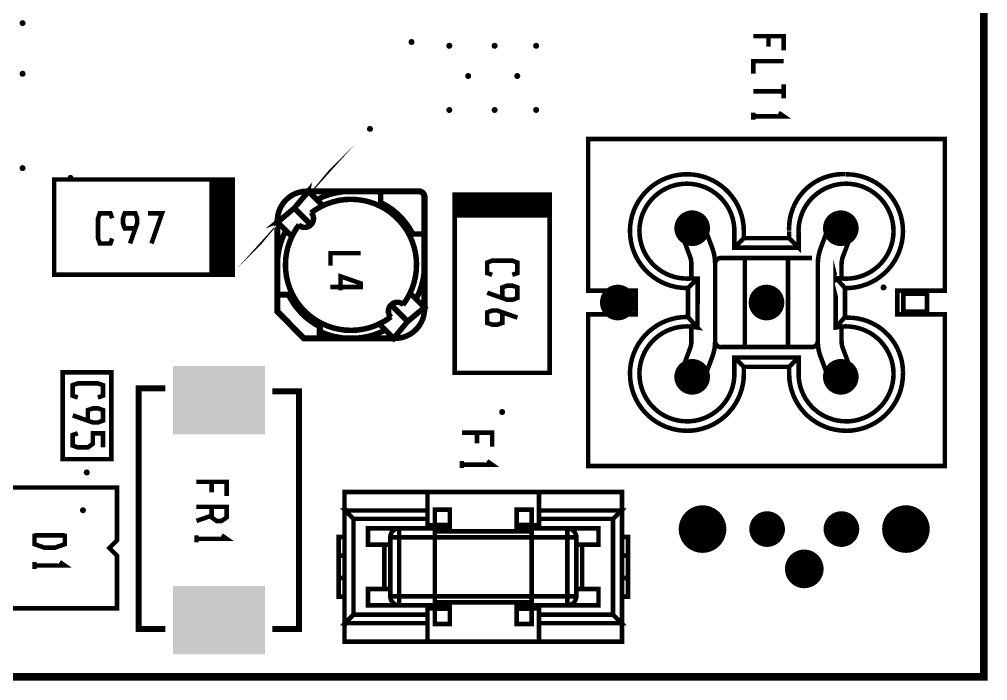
# Model space of a CAD drawing. Extents: x -3 to 440, y 331 to 583.
# Drawn here: x 104.61 to 137.18, y 342.48 to 364.72 of the extents above; entities that cross this region are included whole.
import ezdxf

# ---------------------------------------------------------------- set-up
doc = ezdxf.new("R2010")
doc.units = 0
doc.header["$MEASUREMENT"] = 0
doc.layers.get('0').update_dxf_attribs({"linetype": 'CONTINUOUS'})
for name, color, linetype in [('22-303-0_AST', 7, 'CONTINUOUS'), ('22-303-0_DRL', 1, 'CONTINUOUS'), ('THRUHOLE_NPT', 7, 'CONTINUOUS'), ('THRUHOLE_TAP', 1, 'CONTINUOUS')]:
    doc.layers.add(name, color=color, linetype=linetype)

# ---------------------------------------------------------------- blocks, each defined once
blk = doc.blocks.new('ROUND_107')
at = {"const_width": 0.0762}
blk.add_lwpolyline([(-0.0381, 0, 1), (0.0381, 0, 1)], format="xyb", close=True, dxfattribs=at)
blk = doc.blocks.new('RECTANGLE_25')
blk.add_solid([(1.5494, 1.14935), (1.5494, -1.14935), (-1.5494, 1.14935), (-1.5494, -1.14935)])
blk = doc.blocks.new('ROUND_30')
at = {"const_width": 0.6502399999999999}
blk.add_lwpolyline([(-0.32512, 0, 1), (0.32512, 0, 1)], format="xyb", close=True, dxfattribs=at)
blk = doc.blocks.new('ROUND_112')
at = {"const_width": 0.59944}
blk.add_lwpolyline([(-0.29972, 0, 1), (0.29972, 0, 1)], format="xyb", close=True, dxfattribs=at)
blk = doc.blocks.new('ROUND_114')
at = {"const_width": 0.8001}
blk.add_lwpolyline([(-0.40005, 0, 1), (0.40005, 0, 1)], format="xyb", close=True, dxfattribs=at)
blk = doc.blocks.new('ROUND_115')
at = {"const_width": 0.10033}
blk.add_lwpolyline([(-0.050164, 0, 1), (0.050164, 0, 1)], format="xyb", close=True, dxfattribs=at)
blk = doc.blocks.new('ROUND_117')
at = {"const_width": 0.10033}
blk.add_lwpolyline([(-0.050164, 0, 1), (0.050164, 0, 1)], format="xyb", close=True, dxfattribs=at)
blk = doc.blocks.new('ROUND_108')
at = {"const_width": 0.10033}
blk.add_lwpolyline([(-0.050164, 0, 1), (0.050164, 0, 1)], format="xyb", close=True, dxfattribs=at)
blk = doc.blocks.new('ROUND_85')
at = {"const_width": 0.8001}
blk.add_lwpolyline([(-0.40005, 0, 1), (0.40005, 0, 1)], format="xyb", close=True, dxfattribs=at)

msp = doc.modelspace()

# ---------------------------------------------------------------- linework, layer by layer
at = {"layer": '22-303-0_AST'}
for points, const_width in [([(117.5500432560365, 582.6056078465505), (117.5500432560365, 572.6056278465505), (122.5513032560365, 572.6056278465505), (122.5513032560365, 582.6056078465505), (137.0496232560365, 582.6056078465505), (137.0496232560365, 342.6060878465505), (-2.950096743963513, 342.6060878465505), (-2.950096743963513, 582.6056078465505), (117.5500432560365, 582.6056078465505)], 0.254), ([(129.3000832560365, 364.1554478465505), (130.3160832560365, 364.1554478465505), (130.3160832560365, 363.6804678465505)], 0.1524), ([(129.8080832560365, 363.7998478465505), (129.8080832560365, 364.1554478465505)], 0.1524), ([(129.3000832560365, 362.9006878465505), (129.3000832560365, 363.3172478465505), (130.3160832560365, 363.3172478465505)], 0.1524), ([(130.3160832560365, 362.0624878465505), (130.3160832560365, 362.5374678465505)], 0.1524), ([(129.3000832560365, 362.3012478465505), (130.3160832560365, 362.3012478465505)], 0.1524), ([(129.3000832560365, 361.3436678465505), (129.3000832560365, 361.5798878465505)], 0.1524), ([(129.3000832560365, 361.4630478465505), (130.3160832560365, 361.4630478465505), (130.1459032560365, 361.5798878465505)], 0.1524), ([(114.3318632560365, 358.9382878465505), (114.3293232560365, 358.9357478465505), (113.8594232560365, 358.3718678465505), (113.8721232560365, 358.3845678465505), (113.8492632560365, 358.3591678465505), (114.4055232560365, 357.8029078465505), (114.4309232560365, 357.8257678465505), (113.8721232560365, 358.3845678465505)], 0.1524), ([(123.7400232560365, 355.5981878465505), (125.3402232560365, 355.5981878465505), (125.3402232560365, 354.7980878465505), (123.7400232560365, 354.7980878465505), (123.7400232560365, 349.6977678465505), (135.7389832560365, 349.6977678465505), (135.7389832560365, 354.7980878465505), (134.1387832560365, 354.7980878465505), (134.1387832560365, 355.5981878465505), (135.7389832560365, 355.5981878465505), (135.7389832560365, 360.6959678465505), (123.7400232560365, 360.6959678465505), (123.7400232560365, 355.5981878465505)], 0.1524), ([(132.4065032560365, 359.5148678465505), (132.3226832560365, 359.5167938465505)], 0.1524), ([(111.7842432560365, 359.3370678465505), (105.7847632560365, 359.3370678465505), (105.7847632560365, 356.1366678465505), (111.7842432560365, 356.1366678465505), (111.7842432560365, 359.3370678465505)], 0.1524), ([(111.0832032560365, 356.1366678465505), (111.0832032560365, 359.3370678465505)], 0.1524), ([(111.1848032560365, 356.1366678465505), (111.1848032560365, 359.3370678465505)], 0.1524), ([(111.2838632560365, 356.1366678465505), (111.2838632560365, 359.3370678465505)], 0.1524), ([(111.3829232560365, 356.1366678465505), (111.3829232560365, 359.3370678465505)], 0.1524), ([(111.4845232560365, 356.1366678465505), (111.4845232560365, 359.3370678465505)], 0.1524), ([(111.5835832560365, 356.1366678465505), (111.5835832560365, 359.3370678465505)], 0.1524), ([(111.6851832560365, 356.1366678465505), (111.6851832560365, 359.3370678465505)], 0.1524), ([(111.7842432560365, 356.1366678465505), (111.7842432560365, 359.3370678465505)], 0.1524), ([(114.3090032560365, 358.9230478465505), (114.3140832560365, 358.9433678465505), (113.8467232560365, 358.3820278465505), (113.8594232560365, 358.3718678465505), (113.2955432560365, 357.9019678465505), (113.2930032560365, 357.8994278465505)], 0.1524), ([(113.7832232560365, 357.3863478465505), (113.2676032560365, 357.8994278465505), (113.8467232560365, 358.3820278465505), (113.8721232560365, 358.3617078465505), (114.3445632560365, 358.9281278465505), (114.3547232560365, 358.9560678465505)], 0.1524), ([(114.7890632560365, 358.4582278465505), (114.3344032560365, 358.9128878465505), (113.8721232560365, 358.3617078465505), (113.3184032560365, 357.8968878465505), (113.7730632560365, 357.4422278465505)], 0.1524), ([(113.8467232560365, 358.3820278465505), (114.3318632560365, 358.9636878465505), (114.8449432560365, 358.4506078465505), (114.8068432560365, 358.4302878465505)], 0.1524), ([(114.3547232560365, 358.9560678465505), (114.2861432560365, 358.9583898465505)], 0.1524), ([(114.3318632560365, 358.9382878465505), (114.2861432560365, 358.9382878465505)], 0.1524), ([(114.3090032560365, 358.9230478465505), (114.2861792560365, 358.9222478465505)], 0.1524), ([(118.0402632560365, 358.9128878465505), (114.3318632560365, 358.9128878465505), (114.3318632560365, 358.9662278465505), (118.0402632560365, 358.9662278465505)], 0.1524), ([(115.7644232560365, 358.9560678465505), (115.7618832560365, 358.9560658465505)], 0.1524), ([(115.7669632560365, 358.9230478465505), (115.7618832560365, 358.9230338465505)], 0.1524), ([(115.7669632560365, 358.9230478465505), (115.7644232560365, 358.9560678465505)], 0.1524), ([(118.0428032560365, 358.9560678465505), (116.7499432560365, 358.9560678465505), (116.7499432560365, 358.5598278465505), (116.7829632560365, 358.5598278465505), (116.7829632560365, 358.9230478465505), (118.0529632560365, 358.9230478465505)], 0.1524), ([(119.2493032560365, 358.8316078465505), (119.2493032560365, 352.8321278465505), (122.4497032560365, 352.8321278465505), (122.4497032560365, 358.8316078465505), (119.2493032560365, 358.8316078465505)], 0.1524), ([(122.4497032560365, 358.8316078465505), (119.2493032560365, 358.8316078465505)], 0.1524), ([(114.6061832560365, 358.6715878465505), (114.6214232560365, 358.6411078465505)], 0.1524), ([(116.7728032560365, 358.5750678465505), (116.7575632560365, 358.5445878465505)], 0.1524), ([(117.8319832560365, 357.4854078465505), (118.2561632560365, 357.4854078465505), (118.2561632560365, 358.7401678465505)], 0.1524), ([(118.2231432560365, 358.7554078465505), (118.2231432560365, 357.5184278465505), (117.8523032560365, 357.5184278465505)], 0.1524), ([(118.2663232560365, 358.7427078465505), (118.2663232560365, 355.0317678465505), (118.2129832560365, 355.0317678465505), (118.2129832560365, 358.7528678465505)], 0.1524), ([(118.2663232560365, 358.7401678465505), (118.2561632560365, 358.7401678465505)], 0.1524), ([(122.4497032560365, 358.7325478465505), (119.2493032560365, 358.7325478465505)], 0.1524), ([(122.4497032560365, 358.6309478465505), (119.2493032560365, 358.6309478465505)], 0.1524), ([(122.4497032560365, 358.5318878465505), (119.2493032560365, 358.5318878465505)], 0.1524), ([(107.7354832560365, 357.3507878465505), (107.6745232560365, 357.1831478465505), (107.3189232560365, 357.1831478465505), (107.2605032560365, 357.3507878465505), (107.2605032560365, 358.0289678465505), (107.3189232560365, 358.1991478465505), (107.6745232560365, 358.1991478465505), (107.7354832560365, 358.0289678465505)], 0.1524), ([(108.5127232560365, 357.6911478465505), (108.1571232560365, 357.6911478465505), (108.0987032560365, 357.8587878465505), (108.0987032560365, 358.0289678465505), (108.1571232560365, 358.1991478465505), (108.5127232560365, 358.1991478465505), (108.5736832560365, 358.0289678465505), (108.5736832560365, 357.8587878465505), (108.3349232560365, 357.1831478465505)], 0.1524), ([(109.0562832560365, 357.1831478465505), (109.4118832560365, 358.1991478465505), (108.9369032560365, 358.1991478465505)], 0.1524), ([(113.2752232560365, 357.8765678465505), (113.3031632560365, 357.8867278465505), (113.8695832560365, 358.3591678465505), (113.8492632560365, 358.3845678465505), (113.2879232560365, 357.9172078465505), (113.3082432560365, 357.9248278465505)], 0.1524), ([(114.4436232560365, 358.2296278465505), (114.4182232560365, 358.2093078465505)], 0.1524), ([(114.4233032560365, 358.2321678465505), (114.4410832560365, 358.2067678465505)], 0.1524), ([(122.4497032560365, 358.4328278465505), (119.2493032560365, 358.4328278465505)], 0.1524), ([(122.4497032560365, 358.3312278465505), (119.2493032560365, 358.3312278465505)], 0.1524), ([(122.4497032560365, 358.2321678465505), (119.2493032560365, 358.2321678465505)], 0.1524), ([(122.4497032560365, 358.1331078465505), (119.2493032560365, 358.1331078465505)], 0.1524), ([(113.3184032560365, 354.9047678465505), (113.3184032560365, 357.8994278465505), (113.2650632560365, 357.8994278465505), (113.2650632560365, 354.8844478465505)], 0.1524), ([(113.2726832560365, 357.9451478465505), (113.2750052560365, 357.8765538465505)], 0.1524), ([(113.2904632560365, 357.9451478465505), (113.2915132560365, 357.8993598465505)], 0.1524), ([(113.3082432560365, 357.9451478465505), (113.3084512560365, 357.9248338465505)], 0.1524), ([(113.9991232560365, 357.8105278465505), (114.0245232560365, 357.7902078465505)], 0.1524), ([(114.0016632560365, 357.7876678465505), (114.0219832560365, 357.8130678465505)], 0.1524), ([(127.6135232560365, 357.8359278465505), (127.9183232560365, 357.0231278465505)], 0.1524), ([(131.8654832560365, 357.8359278465505), (131.5606832560365, 357.0231278465505)], 0.1524), ([(113.2752232560365, 356.4668678465505), (113.3082432560365, 356.4643278465505), (113.3184032560365, 356.7107078465505), (113.3311032560365, 356.8072278465505), (113.3387232560365, 356.8554878465505), (113.3641232560365, 356.9951878465505), (113.3742832560365, 357.0409078465505), (113.3869832560365, 357.0866278465505), (113.4123832560365, 357.1780678465505), (113.4276232560365, 357.2237878465505), (113.4403232560365, 357.2669678465505), (113.4733432560365, 357.3558678465505), (113.4911232560365, 357.3990478465505), (113.5292232560365, 357.4854078465505), (113.5901832560365, 357.6098678465505), (113.5597032560365, 357.6251078465505), (113.4987432560365, 357.4981078465505), (113.4784232560365, 357.4549278465505), (113.4606432560365, 357.4117478465505), (113.4098432560365, 357.2796678465505), (113.3946032560365, 357.2339478465505), (113.3819032560365, 357.1882278465505), (113.3666632560365, 357.1425078465505), (113.3539632560365, 357.0967878465505), (113.3057032560365, 356.8580278465505), (113.2980832560365, 356.8097678465505), (113.2879232560365, 356.7132478465505), (113.2752232560365, 356.4668678465505)], 0.1524), ([(127.1690232560365, 356.7411878465505), (126.8642232560365, 357.5565278465505)], 0.1524), ([(128.6600032560365, 357.5971678465505), (128.6600032560365, 357.0434478465505), (130.8190032560365, 357.0434478465505)], 0.1524), ([(128.9775032560365, 357.5971678465505), (128.9775032560365, 357.3609478465505)], 0.1524), ([(130.4989632560365, 357.6936878465505), (130.5008892560365, 357.6098398465505)], 0.1524), ([(130.5015032560365, 357.5971678465505), (130.5015032560365, 357.3609478465505), (130.8190032560365, 357.0434478465505), (130.8190032560365, 357.5971678465505)], 0.1524), ([(132.3099832560365, 356.7411878465505), (132.6147832560365, 357.5565278465505)], 0.1524), ([(130.5015032560365, 357.3609478465505), (128.9775032560365, 357.3609478465505), (128.6600032560365, 357.0434478465505)], 0.1524), ([(115.0760832560365, 356.4414678465505), (115.0760832560365, 356.8580278465505), (116.0920832560365, 356.8580278465505)], 0.1524), ([(120.5142232560365, 356.1290478465505), (120.3465832560365, 356.1874678465505), (120.3465832560365, 356.5430678465505), (120.5142232560365, 356.6040278465505), (121.1924032560365, 356.6040278465505), (121.3625832560365, 356.5430678465505), (121.3625832560365, 356.1874678465505), (121.1924032560365, 356.1290478465505)], 0.1524), ([(127.2122032560365, 356.0071278465505), (127.2122032560365, 356.4973478465505)], 0.1524), ([(128.0123032560365, 353.8963878465505), (128.0123032560365, 356.4973478465505)], 0.1524), ([(128.2129632560365, 353.6982678465505), (130.4634032560365, 353.6982678465505), (130.4634032560365, 356.6980078465505), (131.2660432560365, 356.6980078465505)], 0.1524), ([(128.2129632560365, 356.6980078465505), (129.0130632560365, 356.6980078465505), (130.4634032560365, 356.6980078465505)], 0.1524), ([(129.0130632560365, 356.6980078465505), (129.0130632560365, 356.4973478465505), (129.0130632560365, 353.8963878465505), (129.0130632560365, 353.6982678465505)], 0.1524), ([(131.4641632560365, 356.4973478465505), (131.4641632560365, 353.8963878465505)], 0.1524), ([(132.2642632560365, 356.0071278465505), (132.1017032560365, 356.0096678465505), (132.0763032560365, 355.9842678465505), (132.0636032560365, 356.0350678465505), (132.0636032560365, 354.3561278465505), (132.2642632560365, 354.3866078465505)], 0.1524), ([(132.2642632560365, 356.0071278465505), (132.2642632560365, 356.4973478465505)], 0.1524), ([(118.2561632560365, 356.4643278465505), (118.2231432560365, 356.4668678465505), (118.2231432560365, 356.4617878465505)], 0.1524), ([(115.4139032560365, 355.6032678465505), (115.4139032560365, 356.0782478465505), (116.0920832560365, 355.8420278465505), (116.0920832560365, 355.7226478465505), (115.0760832560365, 355.7226478465505)], 0.1524), ([(127.0979032560365, 354.7117278465505), (127.0979032560365, 355.6820078465505), (127.3773032560365, 355.9614078465505)], 0.1524), ([(127.4154032560365, 354.3561278465505), (127.4281032560365, 356.0071278465505), (127.2122032560365, 356.0071278465505)], 0.1524), ([(132.0636032560365, 354.3561278465505), (132.3811032560365, 354.7117278465505), (132.3811032560365, 355.6820078465505), (132.0636032560365, 356.0401478465505)], 0.1524), ([(117.7481632560365, 355.5448478465505), (118.2637832560365, 355.0317678465505), (117.6821232560365, 354.5466278465505), (117.1995232560365, 353.9675078465505), (116.6864432560365, 354.4831278465505)], 0.1524), ([(120.8545832560365, 355.3492678465505), (120.8545832560365, 355.7048678465505), (121.0222232560365, 355.7658278465505), (121.1924032560365, 355.7658278465505), (121.3625832560365, 355.7048678465505), (121.3625832560365, 355.3492678465505), (121.1924032560365, 355.2908478465505), (121.0222232560365, 355.2908478465505), (120.3465832560365, 355.5270678465505)], 0.1524), ([(124.4385232560365, 355.4965878465505), (124.4385232560365, 355.5981878465505)], 0.1524), ([(132.3811032560365, 355.6820078465505), (132.4141232560365, 355.6817238465505)], 0.1524), ([(135.0404832560365, 355.5981878465505), (135.0404832560365, 355.4965878465505)], 0.1524), ([(113.6740032560365, 355.4381678465505), (113.6740032560365, 355.4889678465505), (113.2650632560365, 355.4889678465505), (113.2650632560365, 354.8844478465505), (114.1693032560365, 353.9649678465505), (114.7433432560365, 353.9649678465505), (114.7433432560365, 354.4120078465505), (114.6747632560365, 354.4475678465505), (114.6214232560365, 354.4780478465505), (114.4690232560365, 354.5745678465505), (114.4207632560365, 354.6075878465505), (114.2785232560365, 354.7193478465505), (114.2328032560365, 354.7599878465505), (114.1896232560365, 354.8006278465505), (114.1464432560365, 354.8412678465505), (114.1032632560365, 354.8844478465505), (114.0626232560365, 354.9276278465505), (114.0245232560365, 354.9733478465505), (113.9483232560365, 355.0647878465505), (113.9127632560365, 355.1130478465505), (113.7806832560365, 355.3162478465505), (113.7502032560365, 355.3670478465505), (113.7222632560365, 355.4203878465505), (113.6968632560365, 355.4762678465505), (113.6486032560365, 355.4534078465505), (113.7070232560365, 355.3416478465505), (113.7375032560365, 355.2883078465505), (113.8721232560365, 355.0825678465505), (113.9076832560365, 355.0343078465505), (114.1108832560365, 354.8031678465505), (114.1540632560365, 354.7625278465505), (114.1997832560365, 354.7193478465505), (114.2455032560365, 354.6787078465505), (114.2937632560365, 354.6406078465505), (114.3394832560365, 354.6025078465505), (114.4918832560365, 354.4958278465505), (114.5426832560365, 354.4628078465505), (114.5960232560365, 354.4323278465505), (114.6493632560365, 354.4018478465505), (114.6900032560365, 354.3815278465505), (114.6900032560365, 354.0157678465505), (114.1921632560365, 354.0157678465505), (113.3184032560365, 354.9047678465505), (113.3184032560365, 355.4381678465505), (113.6740032560365, 355.4381678465505)], 0.1524), ([(116.7423232560365, 354.4729678465505), (117.1969832560365, 354.0183078465505), (117.6618032560365, 354.5720278465505), (118.2129832560365, 355.0343078465505), (117.7583232560365, 355.4889678465505)], 0.1524), ([(117.9386632560365, 355.3162478465505), (117.9691432560365, 355.3010078465505)], 0.1524), ([(124.3394632560365, 355.4965878465505), (125.1395632560365, 355.4965878465505), (125.1395632560365, 354.8971478465505), (124.3394632560365, 354.8971478465505), (124.3394632560365, 355.4965878465505)], 0.1524), ([(134.3394432560365, 355.4965878465505), (135.1395432560365, 355.4965878465505), (135.1395432560365, 354.8971478465505), (134.3394432560365, 354.8971478465505), (134.3394432560365, 355.4965878465505)], 0.1524), ([(117.1258632560365, 355.1308278465505), (117.1004632560365, 355.1054278465505), (117.6592632560365, 354.5466278465505), (117.6846632560365, 354.5720278465505), (117.1258632560365, 355.1308278465505)], 0.1524), ([(117.1995232560365, 353.9929078465505), (117.2020632560365, 353.9979878465505), (117.6719632560365, 354.5593278465505), (118.2358432560365, 355.0317678465505), (118.2383832560365, 355.0317678465505), (118.2434632560365, 355.0165278465505), (118.2231432560365, 355.0089078465505)], 0.1524), ([(118.2536232560365, 355.0546278465505), (118.2256832560365, 355.0470078465505), (117.6592632560365, 354.5745678465505), (117.6821232560365, 354.5466278465505), (118.2434632560365, 355.0165278465505)], 0.1524), ([(118.2231432560365, 354.9860478465505), (118.2228772560365, 355.0089018465505)], 0.1524), ([(118.2383832560365, 354.9860478465505), (118.2373332560365, 355.0317198465505)], 0.1524), ([(118.2561632560365, 354.9885878465505), (118.2540072560365, 355.0546538465505)], 0.1524), ([(120.8545832560365, 354.8666678465505), (120.8545832560365, 354.5110678465505), (120.6844032560365, 354.4526478465505), (120.5142232560365, 354.4526478465505), (120.3465832560365, 354.5110678465505), (120.3465832560365, 354.8666678465505), (120.5142232560365, 354.9276278465505), (120.6844032560365, 354.9276278465505), (121.3625832560365, 354.6888678465505)], 0.1524), ([(124.4385232560365, 354.7980878465505), (124.4385232560365, 354.8971478465505)], 0.1524), ([(135.0404832560365, 354.8971478465505), (135.0404832560365, 354.7980878465505)], 0.1524), ([(117.1131632560365, 354.7218878465505), (117.0877632560365, 354.7015678465505), (117.0750632560365, 354.7142678465505)], 0.1524), ([(117.0750632560365, 354.7142678465505), (117.0877632560365, 354.7015678465505)], 0.1524), ([(117.0903032560365, 354.7244278465505), (117.1106232560365, 354.6990278465505)], 0.1524), ([(117.2249232560365, 354.0081478465505), (117.6846632560365, 354.5491678465505), (117.6592632560365, 354.5720278465505), (117.1868232560365, 354.0056078465505), (117.1741232560365, 353.9776678465505)], 0.1524), ([(127.0979032560365, 354.7117278465505), (127.0623792560365, 354.7107398465505)], 0.1524), ([(127.0979032560365, 354.7117278465505), (127.4154032560365, 354.3561278465505), (127.2122032560365, 354.3866078465505), (127.2122032560365, 353.8963878465505)], 0.1524), ([(132.4852432560365, 354.6888678465505), (132.4065732560365, 354.6871898465505)], 0.1524), ([(116.9252032560365, 354.2596078465505), (116.9099632560365, 354.2900878465505), (116.7855032560365, 354.2291278465505), (116.7423232560365, 354.2088078465505), (116.6991432560365, 354.1910278465505), (116.6559632560365, 354.1732478465505), (116.6127832560365, 354.1580078465505), (116.5670632560365, 354.1402278465505), (116.5238832560365, 354.1275278465505), (116.4781632560365, 354.1122878465505), (116.4324432560365, 354.0995878465505), (116.3867232560365, 354.0868878465505), (116.3410032560365, 354.0741878465505), (116.2952832560365, 354.0640278465505), (116.1530432560365, 354.0386278465505), (116.1073232560365, 354.0310078465505), (116.0590632560365, 354.0259278465505), (116.0108032560365, 354.0183078465505), (115.7644232560365, 354.0081478465505), (115.6323432560365, 354.0106878465505), (115.5434432560365, 354.0183078465505), (115.5002632560365, 354.0208478465505), (115.4570832560365, 354.0259278465505), (115.2030832560365, 354.0716478465505), (115.1599032560365, 354.0818078465505), (115.1192632560365, 354.0945078465505), (114.9567032560365, 354.1427678465505), (114.9160632560365, 354.1580078465505), (114.8779632560365, 354.1732478465505), (114.8398632560365, 354.1884878465505), (114.7230232560365, 354.2392878465505), (114.7103232560365, 354.2088078465505), (114.7484232560365, 354.1910278465505), (114.8271632560365, 354.1580078465505), (114.8652632560365, 354.1427678465505), (114.9059032560365, 354.1275278465505), (114.9465432560365, 354.1122878465505), (115.1116432560365, 354.0614878465505), (115.1522832560365, 354.0513278465505), (115.1954632560365, 354.0411678465505), (115.2386432560365, 354.0310078465505), (115.2792832560365, 354.0208478465505), (115.3656432560365, 354.0056078465505), (115.4088232560365, 354.0005278465505), (115.4545432560365, 353.9929078465505), (115.4977232560365, 353.9878278465505), (115.5409032560365, 353.9852878465505), (115.6298032560365, 353.9776678465505), (115.7669632560365, 353.9751278465505), (116.0133432560365, 353.9878278465505), (116.0616032560365, 353.9929078465505), (116.1124032560365, 353.9979878465505), (116.1606632560365, 354.0056078465505), (116.3968832560365, 354.0538678465505), (116.4426032560365, 354.0665678465505), (116.4883232560365, 354.0818078465505), (116.5340432560365, 354.0945078465505), (116.5797632560365, 354.1097478465505), (116.7118432560365, 354.1605478465505), (116.7550232560365, 354.1783278465505), (116.7982032560365, 354.1986478465505), (116.9252032560365, 354.2596078465505)], 0.1524), ([(127.2680832560365, 354.3815278465505), (127.2123112560365, 354.3877738465505)], 0.1524), ([(132.2642632560365, 354.3866078465505), (132.2110292560365, 354.3806898465505)], 0.1524), ([(132.2642632560365, 353.8963878465505), (132.2642632560365, 354.3866078465505)], 0.1524), ([(114.1921632560365, 354.0157678465505), (117.1995232560365, 354.0157678465505), (117.1995232560365, 353.9649678465505), (114.1693032560365, 353.9649678465505)], 0.1524), ([(117.1741232560365, 353.9776678465505), (117.2427032560365, 353.9753458465505)], 0.1524), ([(117.1995232560365, 353.9929078465505), (117.2452432560365, 353.9918578465505)], 0.1524), ([(117.2249232560365, 354.0081478465505), (117.2452432560365, 354.0079378465505)], 0.1524), ([(127.1690232560365, 353.6525478465505), (126.8642232560365, 352.8372078465505)], 0.1524), ([(131.2660432560365, 353.6982678465505), (130.4634032560365, 353.6982678465505)], 0.1524), ([(132.6147832560365, 352.8372078465505), (132.3099832560365, 353.6525478465505)], 0.1524), ([(127.6135232560365, 352.5578078465505), (127.9183232560365, 353.3731478465505)], 0.1524), ([(130.8190032560365, 352.7965678465505), (130.8190032560365, 353.3502878465505), (128.6600032560365, 353.3502878465505), (128.6600032560365, 352.7965678465505)], 0.1524), ([(128.9775032560365, 353.0327878465505), (128.6600032560365, 353.3502878465505)], 0.1524), ([(130.8190032560365, 353.3502878465505), (130.5015032560365, 353.0327878465505)], 0.1524), ([(131.5606832560365, 353.3731478465505), (131.8654832560365, 352.5578078465505)], 0.1524), ([(130.5015032560365, 352.7965678465505), (130.5015032560365, 353.0327878465505), (128.9775032560365, 353.0327878465505), (128.9775032560365, 352.7965678465505)], 0.1524), ([(107.7050032560365, 349.9263678465505), (107.7050032560365, 352.8473678465505), (106.0667032560365, 352.8473678465505), (106.0667032560365, 349.9263678465505), (107.7050032560365, 349.9263678465505)], 0.1524), ([(134.3292832560365, 352.7965678465505), (134.3273912560365, 352.8447298465505)], 0.1524), ([(106.5772432560365, 352.0015478465505), (106.4070632560365, 352.0625078465505), (106.4070632560365, 352.4181078465505), (106.5772432560365, 352.4765278465505), (107.2554232560365, 352.4765278465505), (107.4230632560365, 352.4181078465505), (107.4230632560365, 352.0625078465505), (107.2554232560365, 352.0015478465505)], 0.1524), ([(109.5261832560365, 344.2164478465505), (108.6270232560365, 344.2164478465505), (108.6270232560365, 352.3088878465505), (109.5261832560365, 352.3088878465505)], 0.20066), ([(113.1228232560365, 352.2072878465505), (114.0219832560365, 352.2072878465505), (114.0219832560365, 344.2164478465505), (113.1228232560365, 344.2164478465505)], 0.20066), ([(106.9150632560365, 351.2243078465505), (106.9150632560365, 351.5799078465505), (107.0852432560365, 351.6383278465505), (107.2554232560365, 351.6383278465505), (107.4230632560365, 351.5799078465505), (107.4230632560365, 351.2243078465505), (107.2554232560365, 351.1633478465505), (107.0852432560365, 351.1633478465505), (106.4070632560365, 351.4021078465505)], 0.1524), ([(106.5772432560365, 350.8001278465505), (106.4070632560365, 350.7417078465505), (106.4070632560365, 350.3861078465505), (106.5772432560365, 350.3251478465505), (106.9150632560365, 350.3251478465505), (107.0852432560365, 350.4445278465505), (107.0852432560365, 350.8001278465505), (107.4230632560365, 350.8001278465505), (107.4230632560365, 350.3251478465505)], 0.1524), ([(119.4956832560365, 350.8204478465505), (120.5116832560365, 350.8204478465505), (120.5116832560365, 350.3454678465505)], 0.1524), ([(120.0036832560365, 350.4648478465505), (120.0036832560365, 350.8204478465505)], 0.1524), ([(119.4956832560365, 349.6266478465505), (119.4956832560365, 349.8628678465505)], 0.1524), ([(119.4956832560365, 349.7434878465505), (120.5116832560365, 349.7434878465505), (120.3415032560365, 349.8628678465505)], 0.1524), ([(110.5701232560365, 349.1643678465505), (111.5861232560365, 349.1643678465505), (111.5861232560365, 348.6893878465505)], 0.1524), ([(111.0781232560365, 348.8087678465505), (111.0781232560365, 349.1643678465505)], 0.1524), ([(103.3235032560365, 348.9738678465505), (107.8955032560365, 348.9738678465505), (107.8955032560365, 347.1958678465505), (107.6415032560365, 346.9418678465505), (107.8955032560365, 346.6878678465505), (107.8955032560365, 344.9098678465505), (103.3235032560365, 344.9098678465505), (103.3235032560365, 348.9738678465505)], 0.1524), ([(118.3399832560365, 344.4120278465505), (118.3399832560365, 343.7922678465505), (115.5485232560365, 343.7922678465505), (115.5485232560365, 344.3790078465505), (115.5485232560365, 348.2372678465505), (115.5485232560365, 348.8214678465505), (118.3399832560365, 348.8214678465505)], 0.1524), ([(122.0890232560365, 348.8214678465505), (122.0890232560365, 348.2017078465505), (124.8627032560365, 348.2017078465505), (124.5782232560365, 347.9197678465505), (124.5782232560365, 344.6965078465505), (124.8627032560365, 344.4120278465505), (122.0890232560365, 344.4120278465505), (122.0890232560365, 343.7922678465505), (124.8804832560365, 343.7922678465505), (124.8804832560365, 344.3790078465505), (124.8804832560365, 348.2372678465505), (124.8804832560365, 348.8214678465505), (122.0890232560365, 348.8214678465505), (118.3399832560365, 348.8214678465505), (118.3399832560365, 348.2017078465505), (118.3399832560365, 347.9197678465505), (118.3399832560365, 347.6022678465505), (118.5863632560365, 347.6022678465505), (118.8479832560365, 347.6022678465505), (119.0892832560365, 347.6022678465505), (119.0892832560365, 347.7013278465505), (118.8479832560365, 347.7013278465505), (118.3399832560365, 347.7013278465505)], 0.1524), ([(111.0781232560365, 348.3261678465505), (111.0781232560365, 347.9705678465505), (111.2457632560365, 347.8511878465505), (111.4159432560365, 347.8511878465505), (111.5861232560365, 347.9705678465505), (111.5861232560365, 348.3261678465505), (110.5701232560365, 348.3261678465505)], 0.1524), ([(111.0781232560365, 348.0289878465505), (110.5701232560365, 347.8511878465505)], 0.1524), ([(115.8482432560365, 347.9197678465505), (115.5663032560365, 348.2017078465505), (118.3399832560365, 348.2017078465505)], 0.1524), ([(115.5663032560365, 348.2017078465505), (115.5637632560365, 348.2042478465505), (115.5637632560365, 348.2067878465505), (115.5612232560365, 348.2067878465505), (115.5612232560365, 348.2093278465505), (115.5586832560365, 348.2093278465505), (115.5586832560365, 348.2118678465505), (115.5561432560365, 348.2118678465505), (115.5561432560365, 348.2144078465505), (115.5561432560365, 348.2169478465505), (115.5536032560365, 348.2169478465505), (115.5536032560365, 348.2194878465505), (115.5536032560365, 348.2220278465505), (115.5510632560365, 348.2220278465505), (115.5510632560365, 348.2245678465505), (115.5510632560365, 348.2271078465505), (115.5510632560365, 348.2296478465505), (115.5485232560365, 348.2296478465505), (115.5485232560365, 348.2321878465505), (115.5485232560365, 348.2347278465505), (115.5485232560365, 348.2372678465505)], 0.1524), ([(119.0892832560365, 347.7165678465505), (119.0892832560365, 348.2271078465505), (118.5863632560365, 348.2271078465505), (118.5863632560365, 347.7165678465505), (118.5863632560365, 347.7013278465505), (118.5863632560365, 347.7165678465505), (119.0892832560365, 347.7165678465505), (119.0892832560365, 347.7013278465505)], 0.1524), ([(121.3397232560365, 347.7165678465505), (121.8426432560365, 347.7165678465505), (121.8426432560365, 348.2271078465505), (121.3397232560365, 348.2271078465505), (121.3397232560365, 347.7165678465505), (121.3397232560365, 347.7013278465505), (121.5810232560365, 347.7013278465505), (121.5810232560365, 347.6022678465505), (121.3397232560365, 347.6022678465505), (121.3397232560365, 347.7013278465505)], 0.1524), ([(122.0890232560365, 348.2017078465505), (122.0890232560365, 347.9197678465505), (124.5782232560365, 347.9197678465505)], 0.1524), ([(124.8804832560365, 348.2372678465505), (124.8804832560365, 348.2347278465505), (124.8779432560365, 348.2347278465505), (124.8779432560365, 348.2321878465505), (124.8779432560365, 348.2296478465505), (124.8779432560365, 348.2271078465505), (124.8779432560365, 348.2245678465505), (124.8779432560365, 348.2220278465505), (124.8754032560365, 348.2220278465505), (124.8754032560365, 348.2194878465505), (124.8754032560365, 348.2169478465505), (124.8728632560365, 348.2169478465505), (124.8728632560365, 348.2144078465505), (124.8728632560365, 348.2118678465505), (124.8703232560365, 348.2118678465505), (124.8703232560365, 348.2093278465505), (124.8677832560365, 348.2093278465505), (124.8677832560365, 348.2067878465505), (124.8652432560365, 348.2067878465505), (124.8652432560365, 348.2042478465505), (124.8627032560365, 348.2042478465505), (124.8627032560365, 348.2017078465505)], 0.1524), ([(118.3399832560365, 345.0114678465505), (118.3399832560365, 344.6965078465505), (115.8482432560365, 344.6965078465505), (115.8482432560365, 347.9197678465505), (118.3399832560365, 347.9197678465505)], 0.1524), ([(118.8479832560365, 347.6022678465505), (118.8479832560365, 347.7013278465505)], 0.1524), ([(122.0890232560365, 347.7013278465505), (121.5810232560365, 347.7013278465505)], 0.1524), ([(121.8426432560365, 347.7165678465505), (121.8426432560365, 347.7013278465505)], 0.1524), ([(122.0890232560365, 347.6022678465505), (122.0890232560365, 347.9197678465505)], 0.1524), ([(105.1243632560365, 347.4244678465505), (105.1243632560365, 347.0688678465505), (105.4621832560365, 346.9494878465505), (105.8025432560365, 346.9494878465505), (106.1403632560365, 347.0688678465505), (106.1403632560365, 347.4244678465505)], 0.1524), ([(118.3399832560365, 347.6022678465505), (116.3410032560365, 347.6022678465505), (116.3410032560365, 347.0510878465505), (116.8871032560365, 347.0510878465505), (117.0877632560365, 347.0510878465505), (117.0877632560365, 347.3025478465505)], 0.1524), ([(117.3874832560365, 347.6022678465505), (117.3874832560365, 347.3025478465505), (117.0877632560365, 347.3025478465505)], 0.1524), ([(123.3412432560365, 347.0510878465505), (123.3412432560365, 347.3025478465505), (123.0415232560365, 347.3025478465505), (121.8426432560365, 347.3025478465505), (118.5863632560365, 347.3025478465505), (118.5863632560365, 345.3137278465505), (117.3874832560365, 345.3137278465505), (117.3874832560365, 347.3025478465505), (118.5863632560365, 347.3025478465505), (118.5863632560365, 347.6022678465505)], 0.1524), ([(118.5863632560365, 347.5006678465505), (121.8426432560365, 347.5006678465505)], 0.1524), ([(123.0415232560365, 345.0114678465505), (123.0415232560365, 345.3137278465505), (121.8426432560365, 345.3137278465505), (121.8426432560365, 347.3025478465505), (121.8426432560365, 347.6022678465505), (121.5810232560365, 347.6022678465505)], 0.1524), ([(123.5419032560365, 347.0510878465505), (124.0880032560365, 347.0510878465505), (124.0880032560365, 347.6022678465505), (122.0890232560365, 347.6022678465505), (121.8426432560365, 347.6022678465505)], 0.1524), ([(123.3412432560365, 345.3137278465505), (123.0415232560365, 345.3137278465505), (123.0415232560365, 347.3025478465505), (123.0415232560365, 347.6022678465505)], 0.1524), ([(105.1243632560365, 347.3660478465505), (106.1403632560365, 347.3660478465505)], 0.1524), ([(110.5701232560365, 347.1323678465505), (110.5701232560365, 347.3685878465505)], 0.1524), ([(110.5701232560365, 347.2492078465505), (111.5861232560365, 347.2492078465505), (111.4159432560365, 347.3685878465505)], 0.1524), ([(115.5485232560365, 345.9334878465505), (115.3504032560365, 345.9334878465505), (115.3504032560365, 346.6827878465505), (115.3504032560365, 347.3076278465505), (115.5485232560365, 347.3076278465505)], 0.1524), ([(116.8871032560365, 347.0510878465505), (116.8871032560365, 345.5626478465505)], 0.1524), ([(117.0877632560365, 347.0510878465505), (117.0877632560365, 345.5626478465505)], 0.1524), ([(123.3412432560365, 345.5626478465505), (123.5419032560365, 345.5626478465505), (123.5419032560365, 347.0510878465505), (123.3412432560365, 347.0510878465505), (123.3412432560365, 345.5626478465505), (123.3412432560365, 345.3137278465505)], 0.1524), ([(124.8804832560365, 347.3076278465505), (125.0786032560365, 347.3076278465505), (125.0786032560365, 346.6827878465505), (125.0786032560365, 345.9334878465505), (125.0786032560365, 345.3061078465505), (124.8804832560365, 345.3061078465505)], 0.1524), ([(105.1243632560365, 346.2306678465505), (105.1243632560365, 346.4668878465505)], 0.1524), ([(105.1243632560365, 346.3500478465505), (106.1403632560365, 346.3500478465505), (105.9701832560365, 346.4668878465505)], 0.1524), ([(115.5485232560365, 346.6827878465505), (115.3504032560365, 346.6827878465505)], 0.1524), ([(125.0786032560365, 346.6827878465505), (124.8804832560365, 346.6827878465505)], 0.1524), ([(115.3504032560365, 345.9334878465505), (115.3504032560365, 345.3061078465505), (115.5485232560365, 345.3061078465505)], 0.1524), ([(124.8804832560365, 345.9334878465505), (125.0786032560365, 345.9334878465505)], 0.1524), ([(117.0877632560365, 345.3137278465505), (117.0877632560365, 345.5626478465505), (116.8871032560365, 345.5626478465505), (116.3410032560365, 345.5626478465505), (116.3410032560365, 345.0114678465505), (118.3399832560365, 345.0114678465505), (118.5863632560365, 345.0114678465505)], 0.1524), ([(122.0890232560365, 345.0114678465505), (124.0880032560365, 345.0114678465505), (124.0880032560365, 345.5626478465505), (123.5419032560365, 345.5626478465505)], 0.1524), ([(117.0877632560365, 345.3137278465505), (117.3874832560365, 345.3137278465505), (117.3874832560365, 345.0114678465505)], 0.1524), ([(121.5810232560365, 345.0114678465505), (121.3397232560365, 345.0114678465505), (121.3397232560365, 344.9124078465505), (121.3397232560365, 344.8971678465505), (121.8426432560365, 344.8971678465505), (121.8426432560365, 344.3866278465505), (121.3397232560365, 344.3866278465505), (121.3397232560365, 344.8971678465505), (121.3397232560365, 344.9124078465505), (121.5810232560365, 344.9124078465505), (121.5810232560365, 345.0114678465505), (121.8426432560365, 345.0114678465505), (121.8426432560365, 345.3137278465505), (118.5863632560365, 345.3137278465505), (118.5863632560365, 345.0114678465505), (118.8479832560365, 345.0114678465505)], 0.1524), ([(121.8426432560365, 345.1130678465505), (118.5863632560365, 345.1130678465505)], 0.1524), ([(118.3399832560365, 344.9124078465505), (118.8479832560365, 344.9124078465505), (119.0892832560365, 344.9124078465505), (119.0892832560365, 345.0114678465505), (118.8479832560365, 345.0114678465505), (118.8479832560365, 344.9124078465505)], 0.1524), ([(119.0892832560365, 344.8971678465505), (119.0892832560365, 344.3866278465505), (118.5863632560365, 344.3866278465505), (118.5863632560365, 344.8971678465505), (118.5863632560365, 344.9124078465505), (118.5863632560365, 344.8971678465505), (119.0892832560365, 344.8971678465505), (119.0892832560365, 344.9124078465505)], 0.1524), ([(121.5810232560365, 344.9124078465505), (122.0890232560365, 344.9124078465505)], 0.1524), ([(124.5782232560365, 344.6965078465505), (122.0890232560365, 344.6965078465505), (122.0890232560365, 345.0114678465505), (121.8426432560365, 345.0114678465505)], 0.1524), ([(121.8426432560365, 344.9124078465505), (121.8426432560365, 344.8971678465505)], 0.1524), ([(118.3399832560365, 344.6965078465505), (118.3399832560365, 344.4120278465505), (115.5663032560365, 344.4120278465505), (115.8482432560365, 344.6965078465505)], 0.1524), ([(122.0890232560365, 344.6965078465505), (122.0890232560365, 344.4120278465505)], 0.1524), ([(115.5485232560365, 344.3790078465505), (115.5485232560365, 344.3815478465505), (115.5485232560365, 344.3840878465505), (115.5510632560365, 344.3840878465505), (115.5510632560365, 344.3866278465505), (115.5510632560365, 344.3891678465505), (115.5510632560365, 344.3917078465505), (115.5536032560365, 344.3917078465505), (115.5536032560365, 344.3942478465505), (115.5536032560365, 344.3967878465505), (115.5561432560365, 344.3967878465505), (115.5561432560365, 344.3993278465505), (115.5561432560365, 344.4018678465505), (115.5586832560365, 344.4018678465505), (115.5586832560365, 344.4044078465505), (115.5612232560365, 344.4044078465505), (115.5612232560365, 344.4069478465505), (115.5612232560365, 344.4094878465505), (115.5637632560365, 344.4094878465505), (115.5637632560365, 344.4120278465505), (115.5663032560365, 344.4120278465505)], 0.1524), ([(124.8804832560365, 344.3790078465505), (124.8779432560365, 344.3815478465505), (124.8779432560365, 344.3840878465505), (124.8779432560365, 344.3866278465505), (124.8779432560365, 344.3891678465505), (124.8779432560365, 344.3917078465505), (124.8754032560365, 344.3917078465505), (124.8754032560365, 344.3942478465505), (124.8754032560365, 344.3967878465505), (124.8728632560365, 344.3967878465505), (124.8728632560365, 344.3993278465505), (124.8728632560365, 344.4018678465505), (124.8703232560365, 344.4018678465505), (124.8703232560365, 344.4044078465505), (124.8677832560365, 344.4044078465505), (124.8677832560365, 344.4069478465505), (124.8652432560365, 344.4069478465505), (124.8652432560365, 344.4094878465505), (124.8627032560365, 344.4120278465505)], 0.1524), ([(118.3399832560365, 343.7922678465505), (122.0890232560365, 343.7922678465505)], 0.1524)]:
    msp.add_lwpolyline(points, dxfattribs=dict(at, const_width=const_width))
at = {"layer": '22-303-0_AST', "const_width": 0.1524}
for points in [[(127.0623432560365, 359.5123278465505, 0.4142136), (125.1471832560365, 357.5971678465505)], [(128.9775032560365, 357.5971678465505, 0.4142136), (127.0623432560365, 359.5123278465505)], [(132.3226832560365, 359.5174078465505, 0.4142136), (130.4989632560365, 357.6936878465505)], [(134.3292832560365, 357.5971678465505, 0.4142136), (132.4141232560365, 359.5123278465505)], [(127.0623432560365, 359.1948278465505, 0.4142136), (125.4646832560365, 357.5971678465505)], [(128.6600032560365, 357.5971678465505, 0.4142136), (127.0623432560365, 359.1948278465505)], [(132.4141232560365, 359.1948278465505, 0.4142136), (130.8164632560365, 357.5971678465505)], [(134.0117832560365, 357.5971678465505, 0.4142136), (132.4141232560365, 359.1948278465505)], [(114.2861432560365, 358.9586078465505, 0.4142136), (113.2726832560365, 357.9451478465505)], [(114.2861432560365, 358.9408278465505, 0.4142136), (113.2904632560365, 357.9451478465505)], [(114.2861432560365, 358.9230478465505, 0.4142136), (113.3082432560365, 357.9451478465505)], [(115.7618832560365, 358.9560678465505, 0.1216549), (114.6066172560365, 358.6707598465505)], [(115.7618832560365, 358.9230478465505, 0.1218502), (114.6215052560365, 358.6409518465505)], [(118.2663232560365, 358.7401678465505, 0.4142136), (118.0402632560365, 358.9662278465505)], [(118.2129832560365, 358.7528678465505, 0.3928793), (118.0402632560365, 358.9128878465505)], [(118.2561632560365, 358.7401678465505, 0.4107693), (118.0428032560365, 358.9560678465505)], [(118.2231432560365, 358.7554078465505, 0.3702317), (118.0529632560365, 358.9230478465505)], [(114.7890632560365, 358.4582278465505, 0.0505341), (114.4084632560365, 358.2214898465505)], [(115.7669632560365, 358.6868278465505, 0.1639217), (114.4220992560365, 358.2337518465505)], [(115.7669632560365, 358.6538078465505, 0.1642446), (114.4414292560365, 358.2063138465505)], [(117.9869232560365, 356.4643278465505, 0.4142136), (115.7669632560365, 358.6842878465505)], [(117.9539032560365, 356.4668678465505, 0.4142136), (115.7669632560365, 358.6538078465505)], [(117.8319832560365, 357.4854078465505, 0.1677032), (116.7579132560365, 358.5453218465505)], [(117.8523032560365, 357.5184278465505, 0.1655132), (116.7731632560365, 358.5758198465505)], [(114.4893432560365, 358.0238878465505, 0.1972586), (114.4080312560365, 358.2219778465505)], [(114.4893432560365, 358.0238878465505, 0.1823287), (114.4191092560365, 358.2100898465505)], [(114.5223632560365, 358.0238878465505, 0.1810777), (114.4449092560365, 358.2307498465505)], [(114.5223632560365, 358.0238878465505, 0.166419), (114.4562912560365, 358.2169038465505)], [(114.8068432560365, 358.4302878465505, 0.0471366), (114.4564812560365, 358.2167158465505)], [(114.0092832560365, 357.8232278465505, 0.1658023), (113.5467952560365, 356.4668678465505)], [(113.9991232560365, 357.8105278465505, 0.0490281), (113.7721332560365, 357.4426838465505)], [(114.0092832560365, 357.8232278465505, 0.1972575), (114.2074032560365, 357.7419038465505)], [(114.0219832560365, 357.8130678465505, 0.1823268), (114.2074032560365, 357.7431298465505)], [(114.2074032560365, 357.7089278465505, 0.4142136), (114.5223632560365, 358.0238878465505)], [(114.2074032560365, 357.7419478465505, 0.4142136), (114.4893432560365, 358.0238878465505)], [(114.2074032560365, 357.7089278465505, 0.4142136), (114.5223632560365, 358.0238878465505)], [(114.2074032560365, 357.7419478465505, 0.4142136), (114.4893432560365, 358.0238878465505)], [(127.1004432560365, 358.0721478465505, 0.3134471), (126.8388232560365, 357.6962278465505)], [(127.2401432560365, 358.0975478465505, 0.08918739999999999), (127.1003432560365, 358.0724138465505)], [(127.6135232560365, 357.8359278465505, 0.3128383), (127.2401432560365, 358.0950078465505)], [(132.2388632560365, 358.0975478465505, 0.3128427), (131.8654832560365, 357.8359278465505)], [(132.3785632560365, 358.0721478465505, 0.0891867), (132.2388632560365, 358.0972658465505)], [(132.6401832560365, 357.6962278465505, 0.3134484), (132.3785632560365, 358.0721478465505)], [(114.0143632560365, 357.7749678465505, 0.1620988), (113.5779912560365, 356.4643278465505)], [(114.0245232560365, 357.7902078465505, 0.0537043), (113.7817592560365, 357.3870278465505)], [(114.0016632560365, 357.7876678465505, 0.1810765), (114.2074032560365, 357.7106338465505)], [(114.0143632560365, 357.7749678465505, 0.1664185), (114.2074032560365, 357.7088878465505)], [(125.1497232560365, 357.5971678465505, 0.4142136), (127.0623432560365, 355.6845478465505)], [(125.4672232560365, 357.5971678465505, 0.4142136), (127.0623432560365, 356.0020478465505)], [(126.8388232560365, 357.6962278465505, 0.0891862), (126.8639572560365, 357.5564298465505)], [(132.4141232560365, 355.9995078465505, 0.4142136), (134.0117832560365, 357.5971678465505)], [(132.4141232560365, 355.6820078465505, 0.4142136), (134.3292832560365, 357.5971678465505)], [(132.6147832560365, 357.5565278465505, 0.0891867), (132.6399012560365, 357.6962278465505)], [(128.0123032560365, 356.4973478465505, 0.0897842), (127.9171992560365, 357.0227078465505)], [(131.5606832560365, 357.0231278465505, 0.0897841), (131.4655032560365, 356.4973478465505)], [(127.2122032560365, 356.4973478465505, 0.0892915), (127.1683532560365, 356.7409398465505)], [(128.2129632560365, 356.6980078465505, 0.4142136), (128.0123032560365, 356.4973478465505)], [(132.3099832560365, 356.7411878465505, 0.08929110000000001), (132.2660892560365, 356.4973478465505)], [(113.5444632560365, 356.4668678465505, 0.4142136), (115.7669632560365, 354.2443678465505)], [(113.5774832560365, 356.4643278465505, 0.4142136), (115.7644232560365, 354.2773878465505)], [(117.5170232560365, 355.1562278465505, 0.1620988), (117.9533952560365, 356.4668678465505)], [(117.5221032560365, 355.1079678465505, 0.165982), (117.9851212560365, 356.4643278465505)], [(117.9386632560365, 355.3162478465505, 0.1221929), (118.2228592560365, 356.4617878465505)], [(117.9691432560365, 355.3010078465505, 0.1222351), (118.2572232560365, 356.4617878465505)], [(127.0623432560365, 355.9995078465505, 0.023497), (127.2122552560365, 356.0065578465505)], [(132.2642632560365, 356.0071278465505, 0.0234972), (132.4141232560365, 356.0000818465505)], [(117.5170232560365, 355.1562278465505, 0.0516994), (117.7485132560365, 355.5446858465505)], [(117.3239832560365, 355.2222678465505, 0.4142136), (117.0090232560365, 354.9073078465505)], [(117.5170232560365, 355.1562278465505, 0.1664185), (117.3239832560365, 355.2223078465505)], [(117.5170232560365, 355.1562278465505, 0.1664185), (117.3239832560365, 355.2223078465505)], [(117.5221032560365, 355.1079678465505, 0.0504853), (117.7586692560365, 355.4887998465505)], [(117.0090232560365, 354.9073078465505, 0.1664167), (117.0750932560365, 354.7142938465505)], [(117.0090232560365, 354.9073078465505, 0.1810753), (117.0864752560365, 354.7004478465505)], [(117.3239832560365, 355.1892478465505, 0.4142136), (117.0420432560365, 354.9073078465505)], [(117.3239832560365, 355.1892478465505, 0.4142136), (117.0420432560365, 354.9073078465505)], [(117.0420432560365, 354.9073078465505, 0.1823261), (117.1122752560365, 354.7211078465505)], [(117.0420432560365, 354.9073078465505, 0.197256), (117.1233532560365, 354.7092198465505)], [(117.2427032560365, 353.9751278465505, 0.4142136), (118.2561632560365, 354.9885878465505)], [(117.2452432560365, 353.9929078465505, 0.4142136), (118.2383832560365, 354.9860478465505)], [(117.2452432560365, 354.0081478465505, 0.4142136), (118.2231432560365, 354.9860478465505)], [(117.5221032560365, 355.1079678465505, 0.1972575), (117.3239832560365, 355.1892918465505)], [(117.5221032560365, 355.1079678465505, 0.1972575), (117.3239832560365, 355.1892918465505)], [(115.7644232560365, 354.2773878465505, 0.1620988), (117.0753672560365, 354.7138618465505)], [(115.7669632560365, 354.2443678465505, 0.1658023), (117.1247472560365, 354.7073418465505)], [(116.6864432560365, 354.4831278465505, 0.054636), (117.0890872560365, 354.7260218465505)], [(116.7423232560365, 354.4729678465505, 0.0493591), (117.1099712560365, 354.6998818465505)], [(127.0623432560365, 354.7117278465505, 0.4142136), (125.1471832560365, 352.7965678465505)], [(134.3292832560365, 352.8448278465505, 0.4142136), (132.4852432560365, 354.6888678465505)], [(127.0623432560365, 354.3942278465505, 0.4142136), (125.4646832560365, 352.7965678465505)], [(127.2122032560365, 354.3866078465505, 0.0234972), (127.0623432560365, 354.3936538465505)], [(132.2109232560365, 354.3815278465505, 0.0233974), (132.0637192560365, 354.3556098465505)], [(132.4141232560365, 354.3942278465505, 0.0234972), (132.2642092560365, 354.3871798465505)], [(134.0117832560365, 352.7965678465505, 0.4142136), (132.4141232560365, 354.3942278465505)], [(127.1690232560365, 353.6525478465505, 0.08929110000000001), (127.2129172560365, 353.8963878465505)], [(127.9183232560365, 353.3731478465505, 0.0893842), (128.0126152560365, 353.8963878465505)], [(128.0123032560365, 353.8963878465505, 0.4142136), (128.2129632560365, 353.6957278465505)], [(131.2660432560365, 353.6982678465505, 0.4142136), (131.4641632560365, 353.8963878465505)], [(131.4641632560365, 353.8963878465505, 0.08938389999999999), (131.5585952560365, 353.3723718465505)], [(132.2642632560365, 353.8963878465505, 0.08929069999999999), (132.3082712560365, 353.6519118465505)], [(125.1497232560365, 352.7965678465505, 0.4142136), (127.0623432560365, 350.8839478465505)], [(125.4672232560365, 352.7965678465505, 0.4142136), (127.0623432560365, 351.2014478465505)], [(126.8388232560365, 352.6975078465505, 0.4142136), (127.2401432560365, 352.2961878465505)], [(126.8642232560365, 352.8372078465505, 0.0891867), (126.8391052560365, 352.6975078465505)], [(127.0623432560365, 351.1989078465505, 0.4142136), (128.6600032560365, 352.7965678465505)], [(127.0623432560365, 350.8814078465505, 0.4142136), (128.9775032560365, 352.7965678465505)], [(130.5015032560365, 352.7965678465505, 0.4142136), (132.4141232560365, 350.8839478465505)], [(130.8190032560365, 352.7965678465505, 0.4142136), (132.4141232560365, 351.2014478465505)], [(132.2388632560365, 352.2961878465505, 0.4142136), (132.6401832560365, 352.6975078465505)], [(132.4141232560365, 351.1989078465505, 0.4142136), (134.0117832560365, 352.7965678465505)], [(132.4141232560365, 350.8814078465505, 0.4142136), (134.3292832560365, 352.7965678465505)], [(132.6401832560365, 352.6975078465505, 0.0891878), (132.6150472560365, 352.8373078465505)], [(127.2401432560365, 352.2961878465505, 0.3128427), (127.6135232560365, 352.5578078465505)], [(131.8654832560365, 352.5578078465505, 0.3128383), (132.2388632560365, 352.2987278465505)], [(117.3874832560365, 347.6022678465505, 0.4142136), (117.0877632560365, 347.3025478465505)], [(123.3412432560365, 347.3025478465505, 0.4142136), (123.0415232560365, 347.6022678465505)], [(117.0877632560365, 345.3137278465505, 0.4142136), (117.3874832560365, 345.0140078465505)], [(123.0415232560365, 345.0114678465505, 0.4142136), (123.3437832560365, 345.3137278465505)]]:
    msp.add_lwpolyline(points, format="xyb", dxfattribs=at)
at = {"layer": '22-303-0_DRL', "const_width": 0.254}
msp.add_lwpolyline([(117.5500432560365, 582.6056078465505), (117.5500432560365, 572.6056278465505), (122.5513032560365, 572.6056278465505), (122.5513032560365, 582.6056078465505), (137.0496232560365, 582.6056078465505), (137.0496232560365, 342.6060878465505), (-2.950096743963513, 342.6060878465505), (-2.950096743963513, 582.6056078465505), (117.5500432560365, 582.6056078465505)], dxfattribs=at)

# ---------------------------------------------------------------- block references
at = {"layer": '22-303-0_AST'}
for name, p in [('RECTANGLE_25', (111.3245032560365, 351.9126478465505)), ('ROUND_107', (115.5663032560365, 348.2017078465505)), ('RECTANGLE_25', (111.3245032560365, 344.5110878465505)), ('ROUND_107', (115.5485232560365, 344.3790078465505)), ('ROUND_107', (124.8804832560365, 344.3790078465505))]:
    msp.add_blockref(name, p, dxfattribs=at)
at = {"layer": '22-303-0_DRL'}
for name, p in [('ROUND_117', (104.7205032560365, 364.5948678465505)), ('ROUND_117', (117.8015032560365, 363.9598678465505)), ('ROUND_115', (119.0715032560365, 363.8328678465505)), ('ROUND_115', (120.5955032560365, 363.8328678465505)), ('ROUND_115', (121.9925032560365, 363.8328678465505)), ('ROUND_117', (104.7205032560365, 362.8930678465505)), ('ROUND_117', (119.7065032560365, 362.8168678465505)), ('ROUND_115', (121.3575032560365, 362.8168678465505)), ('ROUND_115', (119.0715032560365, 361.6738678465505)), ('ROUND_115', (120.5955032560365, 361.6738678465505)), ('ROUND_115', (121.9925032560365, 361.6738678465505)), ('ROUND_117', (116.4045032560365, 361.0388678465505)), ('ROUND_117', (104.7205032560365, 359.7180678465505)), ('ROUND_117', (106.3334032560365, 359.3878678465505)), ('ROUND_112', (127.2401432560365, 357.6962278465505)), ('ROUND_112', (132.2388632560365, 357.6962278465505)), ('ROUND_112', (124.7382432560365, 355.1968678465505)), ('ROUND_112', (129.7395032560365, 355.1968678465505)), ('ROUND_117', (133.6765032560365, 355.7048678465505)), ('ROUND_112', (127.2401432560365, 352.6975078465505)), ('ROUND_112', (132.2388632560365, 352.6975078465505)), ('ROUND_117', (120.8495032560365, 351.5138678465505)), ('ROUND_117', (106.8795032560365, 349.4818678465505)), ('ROUND_117', (106.7525032560365, 348.2118678465505)), ('ROUND_114', (127.5881232560365, 347.5768678465505)), ('ROUND_112', (129.7598232560365, 347.5768678465505)), ('ROUND_112', (132.2591832560365, 347.5768678465505)), ('ROUND_114', (134.4283432560365, 347.5768678465505)), ('ROUND_30', (131.0095032560365, 346.2382878465505))]:
    msp.add_blockref(name, p, dxfattribs=at)
at = {"layer": 'THRUHOLE_NPT'}
msp.add_blockref('ROUND_30', (131.0095032560365, 346.2382878465505), dxfattribs=at)
at = {"layer": 'THRUHOLE_TAP'}
for name, p in [('ROUND_108', (104.7205032560365, 364.5948678465505)), ('ROUND_108', (117.8015032560365, 363.9598678465505)), ('ROUND_108', (119.0715032560365, 363.8328678465505)), ('ROUND_108', (120.5955032560365, 363.8328678465505)), ('ROUND_108', (121.9925032560365, 363.8328678465505)), ('ROUND_108', (104.7205032560365, 362.8930678465505)), ('ROUND_108', (119.7065032560365, 362.8168678465505)), ('ROUND_108', (121.3575032560365, 362.8168678465505)), ('ROUND_108', (119.0715032560365, 361.6738678465505)), ('ROUND_108', (120.5955032560365, 361.6738678465505)), ('ROUND_108', (121.9925032560365, 361.6738678465505)), ('ROUND_108', (116.4045032560365, 361.0388678465505)), ('ROUND_108', (104.7205032560365, 359.7180678465505)), ('ROUND_108', (106.3334032560365, 359.3878678465505)), ('ROUND_112', (127.2401432560365, 357.6962278465505)), ('ROUND_112', (132.2388632560365, 357.6962278465505)), ('ROUND_112', (124.7382432560365, 355.1968678465505)), ('ROUND_112', (129.7395032560365, 355.1968678465505)), ('ROUND_108', (133.6765032560365, 355.7048678465505)), ('ROUND_112', (127.2401432560365, 352.6975078465505)), ('ROUND_112', (132.2388632560365, 352.6975078465505)), ('ROUND_108', (120.8495032560365, 351.5138678465505)), ('ROUND_108', (106.8795032560365, 349.4818678465505)), ('ROUND_108', (106.7525032560365, 348.2118678465505)), ('ROUND_85', (127.5881232560365, 347.5768678465505)), ('ROUND_112', (129.7598232560365, 347.5768678465505)), ('ROUND_112', (132.2591832560365, 347.5768678465505)), ('ROUND_85', (134.4283432560365, 347.5768678465505))]:
    msp.add_blockref(name, p, dxfattribs=at)

doc.saveas('drawing.dxf')
